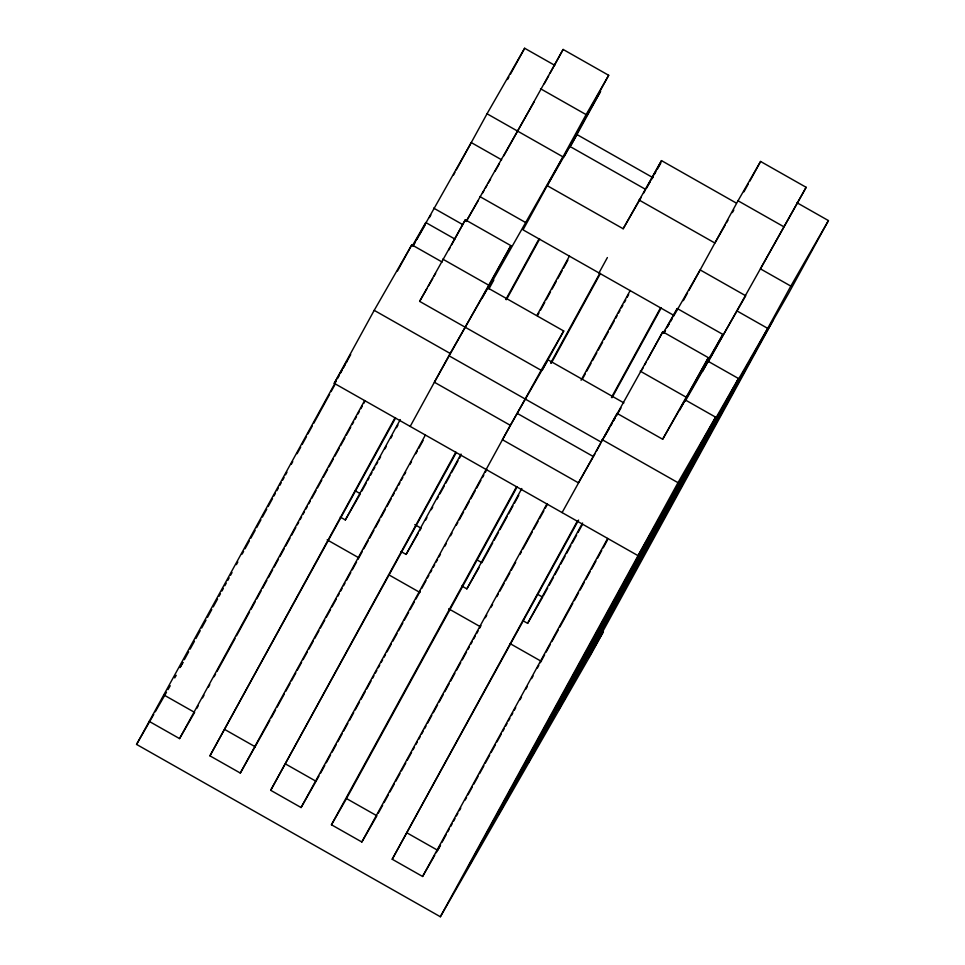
<?xml version="1.0" encoding="UTF-8"?>
<svg xmlns="http://www.w3.org/2000/svg" width="965" height="965" viewBox="0 0 965 965"><rect width="100%" height="100%" fill="white"/><g stroke="black" fill="none" stroke-linecap="round" stroke-linejoin="round"><path stroke-width="1.45" d="M773.435 319.777L588.373 657.816L603.415 631.605L590.797 654.656L440.354 916.75L136.56 744.413L336.278 380.885M797.018 202.759L828.44 220.587L788.489 293.577L638.046 555.671L334.24 383.334L374.203 310.344L411.814 244.821L442.187 262.058M337.726 378.244L339.161 375.602M340.609 372.96L342.056 370.331M343.504 367.689L344.951 365.047M346.399 362.406L347.846 359.764M182.88 662.34L179.985 667.623L182.843 662.702M184.327 659.698L188.658 651.785M190.105 649.143L194.447 641.218M195.895 638.577L200.225 630.652M201.673 628.01L206.015 620.085M207.463 617.443L211.793 609.53M213.241 606.889L217.583 598.963M219.019 596.322L220.466 593.68M221.914 591.038L223.361 588.397M224.809 585.755L226.256 583.113M227.704 580.472L229.151 577.83M230.587 575.188L232.034 572.559M236.377 564.634L237.824 561.992M242.155 554.067L243.602 551.425M245.05 548.783L249.392 540.858M250.828 538.217L255.17 530.304M256.618 527.662L260.948 519.737M262.396 517.095L266.738 509.17M268.186 506.529L272.516 498.603M273.964 495.962L275.411 493.332M276.859 490.69L278.306 488.049M279.753 485.407L281.201 482.765M282.636 480.124L284.084 477.482M285.531 474.84L286.979 472.199M291.321 464.274L292.757 461.632M297.099 453.707L300.718 447.109M302.166 444.467L306.496 436.542M307.944 433.9L312.286 425.987M313.721 423.346L329.632 394.287M331.079 391.657L335.41 383.732M397.471 271.008L411.814 244.821M413.008 245.81L471.258 142.579L501.643 159.816M453.478 175.063L454.901 172.47M456.324 169.864L487.036 113.773L524.646 48.25L554.766 65.331M507.518 79.528L508.941 76.923M510.376 74.317L524.646 48.25M149.177 721.362L179.55 738.599L364.625 400.559M196.764 708.431L198.211 705.789M202.553 697.864L204.001 695.222M208.331 687.297L209.779 684.655M214.121 676.742L215.569 674.101M217.004 671.459L235.086 638.444M236.534 635.802L249.537 612.039M250.984 609.398L255.327 601.472M256.774 598.831L261.105 590.906M262.552 588.264L266.895 580.339M268.342 577.709L272.673 569.784M274.12 567.143L278.463 559.218M279.898 556.576L284.241 548.651M285.688 546.009L290.031 538.084M291.466 535.454L295.809 527.529M297.256 524.888L298.704 522.246M300.151 519.604L301.587 516.963M303.034 514.321L304.482 511.679M305.929 509.038L307.377 506.396M308.824 503.754L310.272 501.112M311.707 498.471L316.05 490.558M317.497 487.916L321.84 479.991M323.275 477.349L327.618 469.424M329.065 466.783L333.395 458.858M334.843 456.228L339.185 448.303M340.633 445.661L344.963 437.736M346.411 435.094L350.753 427.169M352.201 424.528L353.648 421.886M355.084 419.244L356.531 416.615M357.979 413.973L359.426 411.331M360.874 408.69L362.321 406.048M363.769 403.406L365.204 400.764M592.715 457.856L578.397 482.814L502.439 439.726L541.148 370.307L419.63 301.37L465.323 219.803L510.895 245.653L482.03 298.378M448.701 250.176L450.148 247.535M451.596 244.893L465.323 219.803M466.179 221.407L534.152 101.844M503.79 155.884L563.114 49.444L608.686 75.294L564.043 156.825M544.32 83.774L548.651 75.849M550.098 73.207L563.114 49.444M269.814 720.445L240.309 773.062L209.936 755.836L394.999 417.797M209.936 755.836L395.59 418.002M340.271 517.071L345.337 519.942L400.27 419.594M361.827 491.101L366.157 483.175M367.605 480.534L369.052 477.892M370.5 475.25L371.947 472.609M373.395 469.967L374.842 467.325M376.278 464.684L377.725 462.042M379.173 459.4L380.62 456.759M384.963 448.846L386.398 446.204M390.741 438.279L392.188 435.637M396.519 427.712L397.966 425.07M410.197 426.409L450.148 353.431L487.759 287.908L563.717 330.995L542.197 370.283M455.757 452.271L270.695 790.299L301.08 807.536L510.328 425.324L434.383 382.237L510.895 245.653M488.917 288.969L493.827 280.007M487.036 113.773L562.981 156.861L488.218 288.451M608.686 75.294L586.117 114.606L523.03 229.839L673.618 315.266M571.268 144.907L600.592 91.337L585.55 117.549M240.309 773.062L425.384 435.034M271.262 717.803L275.604 709.878M277.052 707.249L284.277 694.04M285.724 691.398L290.055 683.473M291.502 680.832L295.845 672.907M297.292 670.265L301.623 662.352M303.07 659.71L307.413 651.785M308.86 649.143L313.191 641.218M314.638 638.577L318.981 630.652M320.416 628.022L324.759 620.097M326.206 617.455L330.549 609.53M331.984 606.889L336.327 598.963M337.774 596.322L339.222 593.68M340.669 591.038L342.105 588.409M343.552 585.767L345 583.125M346.447 580.484L350.79 572.559M352.225 569.917L356.568 561.992M358.015 559.35L362.357 551.425M363.793 548.783L368.135 540.87M369.583 538.229L373.913 530.304M375.361 527.662L379.703 519.737M381.151 517.095L385.481 509.17M386.929 506.541L391.271 498.616M392.719 495.974L394.166 493.332M395.602 490.69L397.049 488.049M398.497 485.407L399.944 482.765M401.392 480.124L402.839 477.482M404.287 474.84L405.722 472.199M410.065 464.286L411.512 461.644M415.843 453.719L417.29 451.077M418.738 448.435L423.08 440.51M505.841 299.5L539.097 238.753M506.42 299.693L539.676 238.958M270.695 790.299L456.349 452.464M401.03 551.546L406.096 554.417L461.041 454.057M536.938 315.41L569.471 255.99M425.481 520.28L426.916 517.638M431.258 509.713L432.706 507.071M437.036 499.158L438.484 496.517M439.931 493.875L444.274 485.95M445.721 483.308L450.052 475.383M451.499 472.741L458.001 460.86M459.449 458.218L460.896 455.577M537.529 315.615L538.977 312.974M540.424 310.332L544.755 302.407M546.202 299.765L550.545 291.84M551.992 289.198L556.322 281.285M557.77 278.644L562.113 270.719M563.548 268.077L567.89 260.152M301.08 807.536L319.005 776.041M320.452 773.399L324.795 765.474M326.242 762.832L330.573 754.92M332.02 752.278L336.363 744.353M337.81 741.711L342.141 733.786M343.588 731.144L347.931 723.219M349.378 720.578L353.709 712.665M355.156 710.023L359.499 702.098M360.934 699.456L365.277 691.531M366.724 688.889L371.067 680.964M372.502 678.335L373.95 675.693M375.397 673.051L376.845 670.41M378.292 667.768L379.74 665.126M381.187 662.485L382.623 659.843M384.07 657.201L385.518 654.559M386.965 651.918L391.308 643.993M392.743 641.351L397.085 633.438M398.533 630.796L402.875 622.871M404.311 620.23L408.653 612.305M410.101 609.663L414.431 601.738M415.879 599.108L420.221 591.183M421.669 588.541L425.999 580.616M427.447 577.975L428.894 575.333M430.342 572.691L431.789 570.05M433.237 567.408L434.684 564.766M436.12 562.125L437.567 559.483M439.015 556.853L440.462 554.212M444.805 546.287L446.24 543.645M450.583 535.72L452.03 533.078M456.361 525.153L457.808 522.511M459.256 519.87L463.598 511.957M465.046 509.315L469.376 501.39M470.824 498.748L475.166 490.823M476.614 488.181L480.944 480.256M482.391 477.627L483.839 474.985M485.286 472.343L486.734 469.702M598.976 272.926L607.383 257.559M645.73 189.442L569.772 146.354L547.215 185.666L623.161 228.753L661.495 160.624L736.138 202.976M550.689 363.021L599.856 273.228M661.495 160.624L646.441 188.127L650.024 181.951M551.28 363.214L600.435 273.421M517.107 486.927L346.495 798.562L376.881 815.787L361.839 841.999L331.453 824.761L516.528 486.734M461.789 586.008L466.855 588.879L521.8 488.531M581.075 380.246L630.229 290.465M492.741 542.861L481.897 562.667L476.831 559.797M494.189 540.219L498.519 532.306M499.967 529.664L507.204 516.456M508.651 513.814L512.982 505.889M514.429 503.248L518.772 495.334M582.39 379.124L585.273 373.853M586.72 371.211L591.062 363.286M592.51 360.645L596.84 352.72M598.288 350.078L602.63 342.153M604.066 339.511L608.408 331.598M609.856 328.956L614.186 321.031M615.634 318.39L617.081 315.748M618.529 313.106L619.976 310.465M621.424 307.823L622.871 305.181M624.319 302.54L625.754 299.898M627.202 297.256L628.649 294.627M361.839 841.999L546.902 503.971M378.328 813.145L382.659 805.232M384.106 802.591L388.449 794.665M389.896 792.024L394.227 784.099M395.674 781.457L400.017 773.532M401.452 770.89L405.795 762.977M407.242 760.336L411.585 752.411M413.02 749.769L414.468 747.127M415.915 744.485L417.363 741.844M418.81 739.202L420.257 736.56M421.705 733.919L423.14 731.277M424.588 728.647L426.035 726.006M427.483 723.364L431.825 715.439M433.261 712.797L437.603 704.872M439.051 702.231L443.393 694.305M444.829 691.664L449.171 683.751M450.619 681.109L454.949 673.184M456.397 670.542L460.739 662.617M462.187 659.976L466.517 652.05M467.965 649.421L469.412 646.779M470.86 644.138L472.307 641.496M473.755 638.854L475.19 636.212M476.638 633.571L478.085 630.929M479.533 628.287L480.98 625.646M485.323 617.721L486.758 615.079M491.101 607.166L492.548 604.524M496.879 596.599L498.326 593.957M499.774 591.316L504.116 583.391M505.564 580.749L509.894 572.824M511.341 570.194L515.684 562.269M520.014 554.344L521.462 551.703M522.909 549.061L532.306 531.896M533.754 529.254L538.096 521.329M539.531 518.688L543.874 510.762M545.322 508.133L547.493 504.164M611.46 397.483L660.615 307.69M612.039 397.689L661.194 307.895M562.088 512.584L617.093 413.394L662.666 439.244L722.845 334.397L677.273 308.547L663.257 332.961M594.874 453.984L593.439 456.602L517.481 413.515M596.298 451.367L600.604 443.514M602.039 440.884L662.798 331.815L708.37 357.677L679.625 410.173M641.834 370.114L643.281 367.472M644.716 364.83L646.164 362.189M647.611 359.547L662.798 331.815M663.956 332.877L665.355 330.32M666.755 327.762L677.273 308.547M683.341 300.646L687.538 292.962M688.95 290.405L738.02 200.768L760.577 161.457L806.149 187.306L760.456 268.873L790.83 286.11L750.879 359.101M743.955 191.83L748.297 183.905M749.745 181.263L760.577 161.457M434.769 855.255L422.598 876.473L392.212 859.236L577.287 521.197M392.212 859.236L578.59 520.075M522.548 620.471L527.614 623.354L582.558 522.994M543.379 595.815L547.722 587.89M549.169 585.26L553.5 577.335M554.947 574.694L559.29 566.769M560.725 564.127L565.068 556.202M566.515 553.56L570.846 545.647M572.293 543.006L576.636 535.08M578.083 532.439L582.414 524.514M422.598 876.473L607.66 538.434M440.535 844.978L437.64 850.262L407.254 833.024M441.97 842.336L446.312 834.411M447.76 831.77L449.207 829.128M450.655 826.486L452.103 823.845M453.538 821.215L454.985 818.573M456.433 815.932L457.88 813.29M459.328 810.648L460.775 808.007M465.106 800.082L466.553 797.44M468.001 794.798L472.343 786.873M473.779 784.231L478.121 776.318M479.569 773.677L483.911 765.752M485.347 763.11L489.689 755.185M491.137 752.543L495.467 744.618M496.915 741.976L501.257 734.063M502.705 731.422L504.152 728.78M505.588 726.138L507.035 723.497M508.483 720.855L509.93 718.213M511.378 715.572L512.825 712.93M514.273 710.288L515.708 707.647M520.051 699.734L521.498 697.092M525.841 689.167L527.276 686.525M531.619 678.6L533.066 675.958M537.396 668.033L538.844 665.392M540.291 662.75L544.634 654.837M546.081 652.195L550.412 644.27M551.859 641.629L558.361 629.747M559.809 627.105L572.824 603.33M574.271 600.7L578.614 592.775M580.049 590.134L584.392 582.209M585.839 579.567L590.17 571.642M591.617 569L595.96 561.075M597.407 558.446L601.738 550.52M603.185 547.879L607.528 539.954M662.666 439.244L708.37 357.677M702.508 371.537L722.845 334.397M707.815 362.526L806.149 187.306M440.354 916.75L677.997 482.681L715.608 417.157L685.234 399.92M653.088 529.459L468.013 867.487L668.13 503.248M675.657 490.148L715.608 417.157M683.172 477.036L498.109 815.075L698.214 450.824M708.117 361.296L738.502 378.521L528.193 762.652L728.31 398.412M743.352 372.201L558.289 710.24L758.394 345.989M412.489 245.641L425.758 222.517L454.877 239.031M334.24 383.334L346.785 361.489M348.256 358.92L350.717 354.625M413.044 246.039L415.36 242.01M416.844 239.441L418.315 236.859M418.774 236.063L424.95 225.303M429.377 217.595L430.848 215.026M136.56 744.413L153.773 714.426M155.269 711.808L166.499 692.255M167.994 689.649L170.238 685.729M174.725 677.913L176.221 675.307M419.63 301.37L426.904 288.692M428.364 286.147L432.73 278.547M434.19 276.002L435.637 273.469M466.24 221.492L478.037 200.925M482.464 193.217L483.935 190.648M485.419 188.078L486.891 185.509M488.362 182.94L490.582 179.092M495.009 171.384L499.424 163.676M179.55 738.599L194.604 712.387L164.219 695.15M345.337 519.942L360.379 493.742L355.313 490.859M569.772 147.03L576.937 134.545L652.883 177.632M406.096 554.417L418.267 533.199M419.703 530.702L421.138 528.205L414.805 524.61M541.148 370.307L563.717 330.995M510.328 425.324L547.939 359.8L623.885 402.887M623.161 228.753L641.363 197.053M643.546 193.241L644.994 190.708M651.459 179.454L652.895 176.957M654.318 174.46L655.754 171.963M657.189 169.466L660.772 163.23M331.453 824.761L346.495 798.562M466.855 588.879L479.026 567.661M725.077 225.267L714.884 243.023L638.939 199.948M726.524 222.734L727.984 220.201M732.351 212.59L733.81 210.056M604.958 435.854L609.325 428.243M610.785 425.71L612.244 423.177M613.692 420.644L615.151 418.098M616.611 415.565L620.977 407.954M664.029 332.865L665.5 330.295M667.708 326.447L669.191 323.878M670.663 321.309L672.135 318.74M673.618 316.17L700.156 269.911L745.728 295.772L685.259 401.114M527.614 623.354L542.656 597.142L537.589 594.271M436.204 852.758L439.787 846.51M790.83 286.11L828.44 220.587M700.892 444.045L738.502 378.521M730.083 393.889L767.694 328.365L737.32 311.128M540.545 88.756L586.117 114.606M738.02 200.768L783.592 226.618M479.798 196.534L525.37 222.384M433.647 208.102L462.766 224.628M442.754 259.115L488.326 284.965M640.229 371.139L685.801 396.989M374.203 310.344L450.148 353.431M602.051 439.594L677.997 482.681M449.425 356.025L601.328 442.199M327.159 539.845L358.522 557.637M388.569 574.682L419.932 592.474M448.677 608.782L480.039 626.562M510.099 643.619L541.449 661.411M224.978 729.624L255.363 746.862M285.736 764.087L316.122 781.324"/></g></svg>
